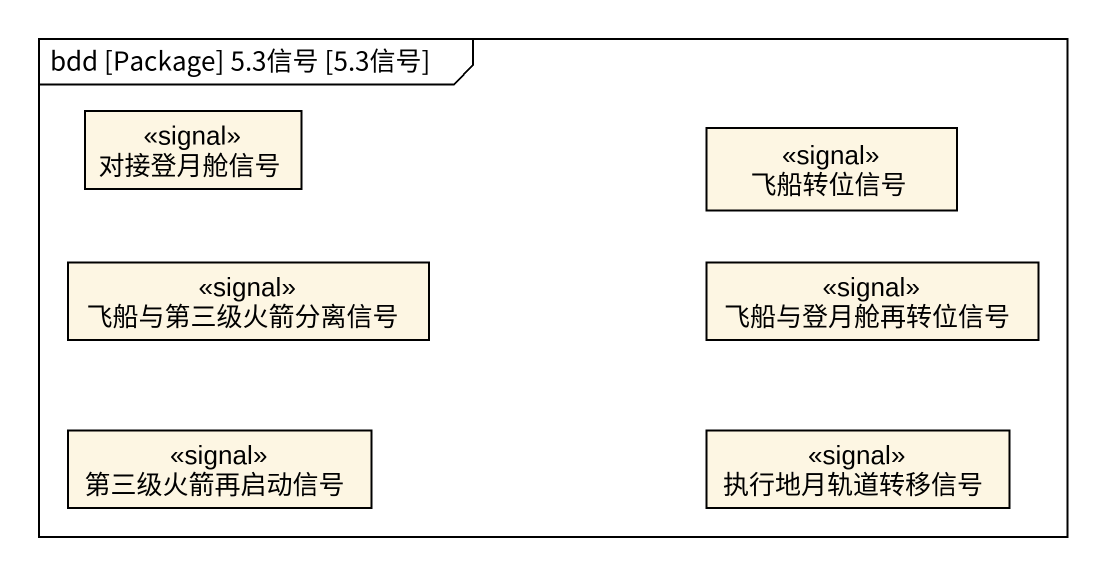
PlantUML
@startuml
mainframe bdd [Package] 5.3信号 [5.3信号]
hide circle
hide empty members
class 对接登月舱信号 <<signal>>
class 飞船转位信号 <<signal>>
class 飞船与第三级火箭分离信号 <<signal>>
class 飞船与登月舱再转位信号 <<signal>>
class 第三级火箭再启动信号 <<signal>>
class 执行地月轨道转移信号 <<signal>>
@enduml
